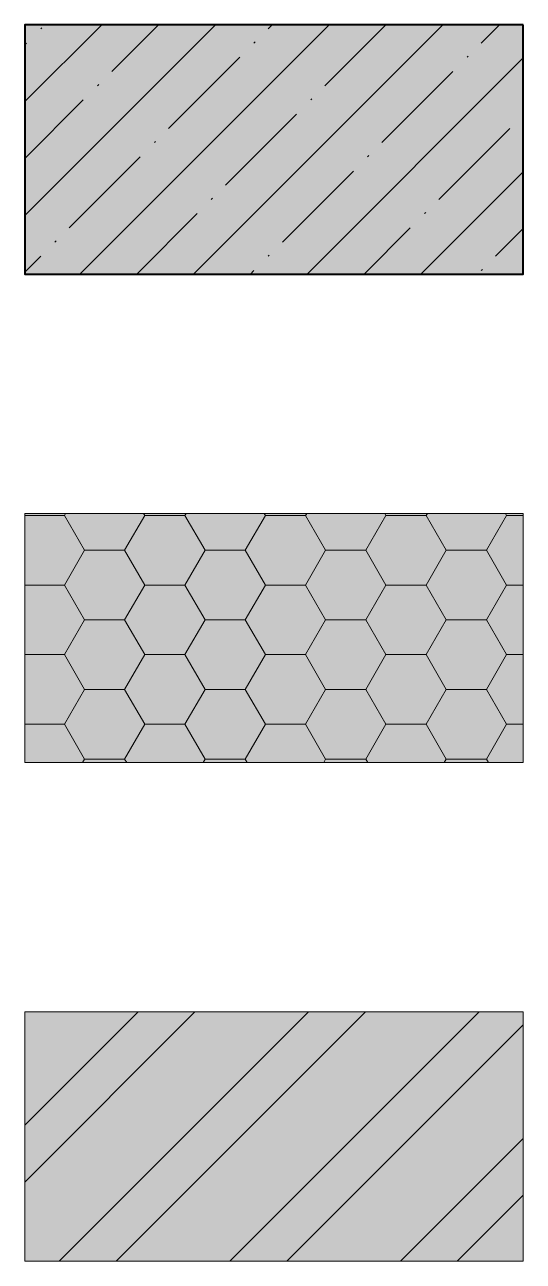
# Model space of a CAD drawing. Header units: millimetres. Extents: x -81576 to 1046824, y -248937 to 691537.
# Drawn here: x -14443 to -13443, y 612921 to 615401 of the extents above; entities that cross this region are included whole.
import ezdxf

# ---------------------------------------------------------------- set-up
doc = ezdxf.new("R2010")
doc.units = ezdxf.units.MM
doc.layers.add('PDF _Геометрия', color=7, linetype='Continuous', true_color=0x1d1d1d)
doc.layers.add('PDF _Сплошная заливка', color=7, linetype='Continuous', true_color=0xffffff)

msp = doc.modelspace()

# ---------------------------------------------------------------- hatches: boundary and pattern name
at = {"layer": 'PDF _Сплошная заливка', "true_color": 0x636466, "transparency": 33554559}
for points in [[(-13443, 614901.1), (-13443, 615401.1), (-14443, 615401.1), (-14443, 614901.1), (-13612.2, 614901.1)], [(-13612.2, 613921.1), (-13443, 613921.1), (-13443, 614421.1), (-14443, 614421.1), (-14443, 613921.1), (-14273.9, 613921.1)], [(-13443, 612921.1), (-13443, 613421.1), (-14443, 613421.1), (-14443, 612921.1), (-13612.2, 612921.1)]]:
    msp.add_hatch(color=251, dxfattribs=at).paths.add_polyline_path(points)

# ---------------------------------------------------------------- linework, layer by layer
at = {"layer": 'PDF _Геометрия', "lineweight": 9}
for points in [[(-14443, 615246.8), (-14288.7, 615401.1)], [(-14443, 615018.7), (-14060.6, 615401.1)], [(-14411, 615392.8), (-14408.7, 615395.2)], [(-14332.5, 614901.1), (-13832.5, 615401.1)], [(-14268.5, 615307.3), (-14174.7, 615401.1)], [(-14104.4, 614901.1), (-13604.4, 615401.1)], [(-13954.9, 615392.8), (-13946.6, 615401.1)], [(-13840.8, 615278.8), (-13718.5, 615401.1)], [(-13527.2, 615364.3), (-13490.4, 615401.1)], [(-14443, 615360.8), (-14439.6, 615364.3)], [(-13983.4, 615364.3), (-13981, 615366.7)], [(-13555.7, 615335.8), (-13553.3, 615338.2)], [(-14154.4, 615193.2), (-14011.9, 615335.8)], [(-13876.3, 614901.1), (-13443, 615334.4)], [(-13726.8, 615164.7), (-13584.2, 615307.3)], [(-14297, 615278.8), (-14294.6, 615281.1)], [(-14443, 615132.7), (-14325.5, 615250.2)], [(-13869.3, 615250.2), (-13866.9, 615252.6)], [(-14040.4, 615079.2), (-13897.8, 615221.7)], [(-13612.7, 615050.7), (-13470.1, 615193.2)], [(-14183, 615164.7), (-14180.6, 615167.1)], [(-14354, 614993.6), (-14211.5, 615136.2)], [(-13755.3, 615136.2), (-13752.9, 615138.6)], [(-13926.3, 614965.1), (-13783.8, 615107.7)], [(-13648.2, 614901.1), (-13443, 615106.3)], [(-14068.9, 615050.7), (-14066.5, 615053)], [(-14218.5, 614901.1), (-14097.4, 615022.2)], [(-13641.2, 615022.2), (-13638.8, 615024.5)], [(-13762.3, 614901.1), (-13669.7, 614993.6)], [(-13498.7, 614936.6), (-13443, 614992.2)], [(-14382.5, 614965.1), (-14380.2, 614967.5)], [(-14443, 614904.6), (-14411, 614936.6)], [(-13954.9, 614936.6), (-13952.5, 614939)], [(-13990.4, 614901.1), (-13983.4, 614908.1)], [(-13527.2, 614908.1), (-13524.8, 614910.5)], [(-14363.5, 614417), (-14361.2, 614421.1)], [(-14202.3, 614417), (-14204.6, 614421.1)], [(-14121.6, 614417), (-14119.3, 614421.1)], [(-13960.3, 614417), (-13962.7, 614421.1)], [(-13879.7, 614417), (-13877.3, 614421.1)], [(-13718.4, 614417), (-13720.7, 614421.1)], [(-13637.7, 614417), (-13635.4, 614421.1)], [(-13476.5, 614417), (-13478.8, 614421.1)], [(-14443, 614417), (-14363.5, 614417)], [(-14323.2, 614347.2), (-14363.5, 614417)], [(-14242.6, 614347.2), (-14202.3, 614417)], [(-14202.3, 614417), (-14121.6, 614417)], [(-14081.3, 614347.2), (-14121.6, 614417)], [(-14000.6, 614347.2), (-13960.3, 614417)], [(-13960.3, 614417), (-13879.7, 614417)], [(-13839.4, 614347.2), (-13879.7, 614417)], [(-13758.7, 614347.2), (-13718.4, 614417)], [(-13718.4, 614417), (-13637.7, 614417)], [(-13597.4, 614347.2), (-13637.7, 614417)], [(-13516.8, 614347.2), (-13476.5, 614417)], [(-13476.5, 614417), (-13443, 614417)], [(-14363.5, 614277.3), (-14323.2, 614347.2)], [(-14323.2, 614347.2), (-14242.6, 614347.2)], [(-14202.3, 614277.3), (-14242.6, 614347.2)], [(-14121.6, 614277.3), (-14081.3, 614347.2)], [(-14081.3, 614347.2), (-14000.6, 614347.2)], [(-13960.3, 614277.3), (-14000.6, 614347.2)], [(-13879.7, 614277.3), (-13839.4, 614347.2)], [(-13839.4, 614347.2), (-13758.7, 614347.2)], [(-13718.4, 614277.3), (-13758.7, 614347.2)], [(-13637.7, 614277.3), (-13597.4, 614347.2)], [(-13597.4, 614347.2), (-13516.8, 614347.2)], [(-13476.5, 614277.3), (-13516.8, 614347.2)], [(-14443, 614277.3), (-14363.5, 614277.3)], [(-14323.2, 614207.5), (-14363.5, 614277.3)], [(-14242.6, 614207.5), (-14202.3, 614277.3)], [(-14202.3, 614277.3), (-14121.6, 614277.3)], [(-14081.3, 614207.5), (-14121.6, 614277.3)], [(-14000.6, 614207.5), (-13960.3, 614277.3)], [(-13960.3, 614277.3), (-13879.7, 614277.3)], [(-13839.4, 614207.5), (-13879.7, 614277.3)], [(-13758.7, 614207.5), (-13718.4, 614277.3)], [(-13718.4, 614277.3), (-13637.7, 614277.3)], [(-13597.4, 614207.5), (-13637.7, 614277.3)], [(-13516.8, 614207.5), (-13476.5, 614277.3)], [(-13476.5, 614277.3), (-13443, 614277.3)], [(-14363.5, 614137.7), (-14323.2, 614207.5)], [(-14323.2, 614207.5), (-14242.6, 614207.5)], [(-14202.3, 614137.7), (-14242.6, 614207.5)], [(-14121.6, 614137.7), (-14081.3, 614207.5)], [(-14081.3, 614207.5), (-14000.6, 614207.5)], [(-13960.3, 614137.7), (-14000.6, 614207.5)], [(-13879.7, 614137.7), (-13839.4, 614207.5)], [(-13839.4, 614207.5), (-13758.7, 614207.5)], [(-13718.4, 614137.7), (-13758.7, 614207.5)], [(-13637.7, 614137.7), (-13597.4, 614207.5)], [(-13597.4, 614207.5), (-13516.8, 614207.5)], [(-13476.5, 614137.7), (-13516.8, 614207.5)], [(-14443, 614137.7), (-14363.5, 614137.7)], [(-14323.2, 614067.8), (-14363.5, 614137.7)], [(-14242.6, 614067.8), (-14202.3, 614137.7)], [(-14202.3, 614137.7), (-14121.6, 614137.7)], [(-14081.3, 614067.8), (-14121.6, 614137.7)], [(-14000.6, 614067.8), (-13960.3, 614137.7)], [(-13960.3, 614137.7), (-13879.7, 614137.7)], [(-13839.4, 614067.8), (-13879.7, 614137.7)], [(-13758.7, 614067.8), (-13718.4, 614137.7)], [(-13718.4, 614137.7), (-13637.7, 614137.7)], [(-13597.4, 614067.8), (-13637.7, 614137.7)], [(-13516.8, 614067.8), (-13476.5, 614137.7)], [(-13476.5, 614137.7), (-13443, 614137.7)], [(-14363.5, 613998), (-14323.2, 614067.8)], [(-14323.2, 614067.8), (-14242.6, 614067.8)], [(-14202.3, 613998), (-14242.6, 614067.8)], [(-14121.6, 613998), (-14081.3, 614067.8)], [(-14081.3, 614067.8), (-14000.6, 614067.8)], [(-13960.3, 613998), (-14000.6, 614067.8)], [(-13879.7, 613998), (-13839.4, 614067.8)], [(-13839.4, 614067.8), (-13758.7, 614067.8)], [(-13718.4, 613998), (-13758.7, 614067.8)], [(-13637.7, 613998), (-13597.4, 614067.8)], [(-13597.4, 614067.8), (-13516.8, 614067.8)], [(-13476.5, 613998), (-13516.8, 614067.8)], [(-14443, 613998), (-14363.5, 613998)], [(-14323.2, 613928.1), (-14363.5, 613998)], [(-14242.6, 613928.1), (-14202.3, 613998)], [(-14202.3, 613998), (-14121.6, 613998)], [(-14081.3, 613928.1), (-14121.6, 613998)], [(-14000.6, 613928.1), (-13960.3, 613998)], [(-13960.3, 613998), (-13879.7, 613998)], [(-13839.4, 613928.1), (-13879.7, 613998)], [(-13758.7, 613928.1), (-13718.4, 613998)], [(-13718.4, 613998), (-13637.7, 613998)], [(-13597.4, 613928.1), (-13637.7, 613998)], [(-13516.8, 613928.1), (-13476.5, 613998)], [(-13476.5, 613998), (-13443, 613998)], [(-14327.3, 613921.1), (-14323.2, 613928.1)], [(-14323.2, 613928.1), (-14242.6, 613928.1)], [(-14238.5, 613921.1), (-14242.6, 613928.1)], [(-14085.4, 613921.1), (-14081.3, 613928.1)], [(-14081.3, 613928.1), (-14000.6, 613928.1)], [(-13996.6, 613921.1), (-14000.6, 613928.1)], [(-13843.4, 613921.1), (-13839.4, 613928.1)], [(-13839.4, 613928.1), (-13758.7, 613928.1)], [(-13754.6, 613921.1), (-13758.7, 613928.1)], [(-13601.5, 613921.1), (-13597.4, 613928.1)], [(-13597.4, 613928.1), (-13516.8, 613928.1)], [(-13512.7, 613921.1), (-13516.8, 613928.1)]]:
    msp.add_lwpolyline(points, dxfattribs=at)
at = {"layer": 'PDF _Геометрия', "color": 7, "lineweight": 40}
msp.add_lwpolyline([(-13443, 615401.1), (-14443, 615401.1), (-14443, 614901.1), (-13443, 614901.1)], close=True, dxfattribs=at)
at = {"layer": 'PDF _Геометрия', "color": 7, "lineweight": 9}
msp.add_lwpolyline([(-13443, 614421.1), (-14443, 614421.1), (-14443, 613921.1), (-13443, 613921.1)], close=True, dxfattribs=at)
at = {"layer": 'PDF _Геометрия', "color": 24, "lineweight": 9, "true_color": 0x8e1d1d}
for points in [[(-14443, 613193.9), (-14215.8, 613421.1)], [(-14443, 613079.8), (-14101.8, 613421.1)], [(-14373.7, 612921.1), (-13873.7, 613421.1)], [(-14259.6, 612921.1), (-13759.6, 613421.1)], [(-14031.5, 612921.1), (-13531.5, 613421.1)], [(-13917.5, 612921.1), (-13443, 613395.5)], [(-13689.4, 612921.1), (-13443, 613167.4)], [(-13575.3, 612921.1), (-13443, 613053.4)]]:
    msp.add_lwpolyline(points, dxfattribs=at)
at = {"layer": 'PDF _Геометрия', "color": 16, "lineweight": 13, "true_color": 0x800000}
msp.add_lwpolyline([(-13443, 613421.1), (-14443, 613421.1), (-14443, 612921.1), (-13443, 612921.1)], close=True, dxfattribs=at)

doc.saveas('drawing.dxf')
